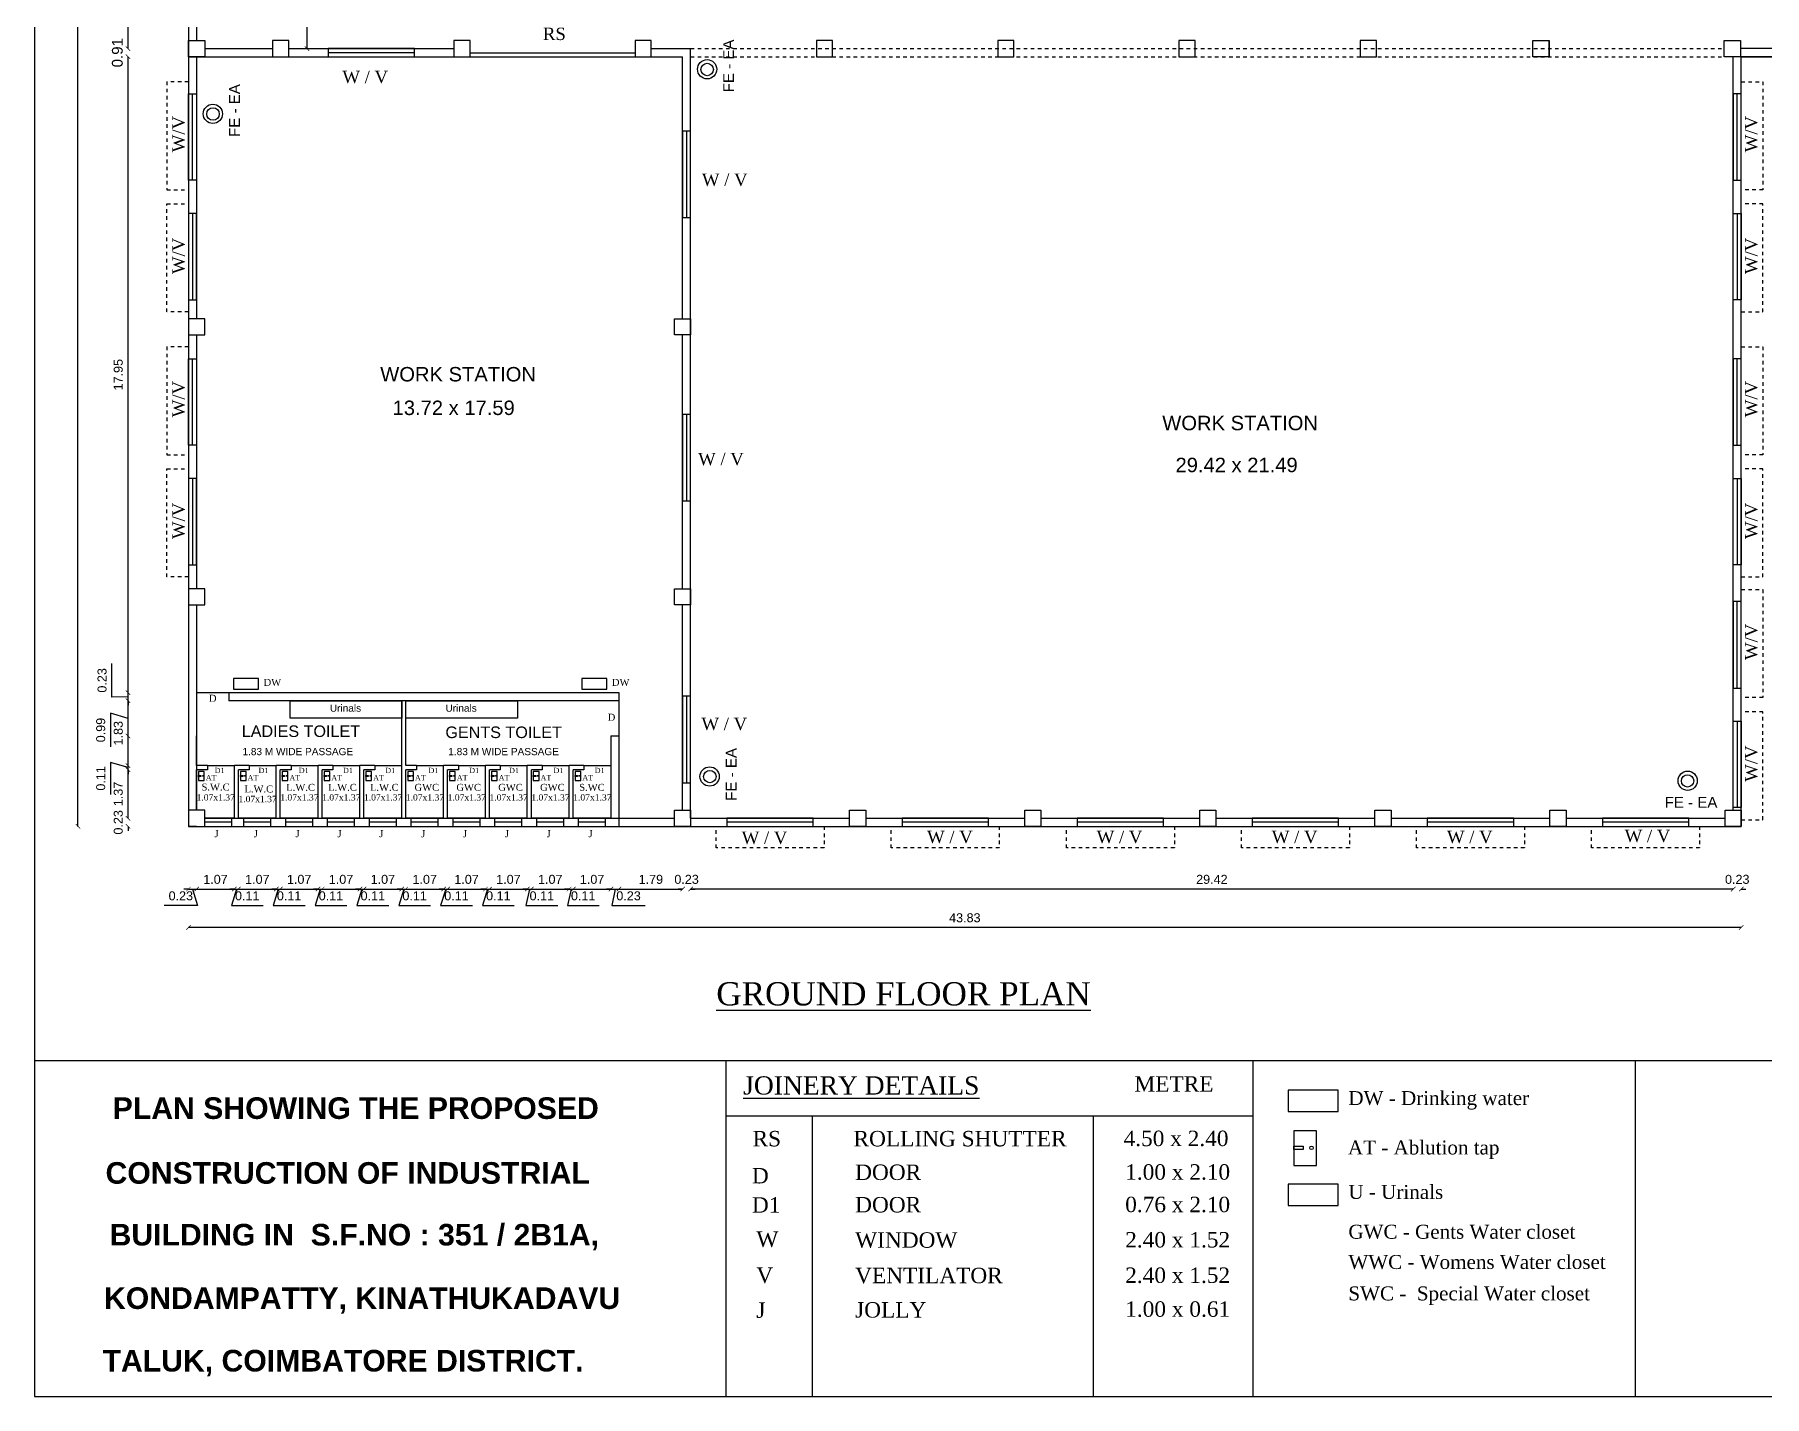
# Model space of a CAD drawing. Header units: metres. Extents: x 2267204 to 2267561, y 3771 to 3959.
# Drawn here: x 2267398.1 to 2267446.93, y 3876.13 to 3914.56 of the extents above; entities that cross this region are included whole.
import ezdxf
from ezdxf.enums import TextEntityAlignment as Align

# ---------------------------------------------------------------- set-up
doc = ezdxf.new("R2010")
doc.units = ezdxf.units.M
doc.header["$LTSCALE"] = 3.5
doc.header["$MEASUREMENT"] = 0
doc.linetypes.add('HIDDEN', pattern=[0.375, 0.25, -0.125])
doc.layers.get('0').update_dxf_attribs({"linetype": 'CONTINUOUS'})
doc.styles.add('bold', font='arial.ttf')
doc.styles.add('cent', font='arial.ttf', dxfattribs={"height": 9})
doc.styles.add('S', font='times.ttf')
doc.styles.get("Standard").update_dxf_attribs({"font": 'times.ttf'})
doc.styles.add('style1', font='arialbd.ttf')
doc.styles.add('style3', font='arial.ttf')
doc.styles.add('text', font='arial.ttf')
doc.linetypes.add('ZIGZAG', pattern='A,0.0001,-0.2,[131,ltypeshp.shx,S=0.2,R=0,X=-0.2,Y=0],-0.4,[131,ltypeshp.shx,S=0.2,R=180,X=0.2,Y=0],-0.2', length=0.8001)

# ---------------------------------------------------------------- blocks, each defined once
blk = doc.blocks.new('_ArchTick')
at = {"color": 0, "linetype": 'ByBlock', "const_width": 0.15}
blk.add_lwpolyline([(-0.5, -0.5), (0.5, 0.5)], dxfattribs=at)
blk = doc.blocks.new('A$C267C1C9C')
for p, q in [((0, 2883.4), (0, 5)), ((48.2, 638.3), (48.2, 2711.3)), ((171, 2711.3), (171, 1493.3)), ((171, 2711.3), (171, 1493.3)), ((171, 2711.3), (171, 1493.3)), ((171, 2711.3), (171, 1493.3)), ((103.8, 1502.3), (103.8, 2702.3)), ((180, 1700.8), (180, 1511.3)), ((302.8, 1502.3), (302.8, 1577.3)), ((171, 1493.3), (171, 1511.3)), ((171, 1511.3), (189, 1511.3)), ((171, 1493.3), (171, 1502.3)), ((189, 1511.3), (189, 1493.3)), ((189, 1502.3), (264.5, 1502.3)), ((282.5, 1511.3), (264.5, 1511.3)), ((264.5, 1511.3), (264.5, 1493.3)), ((282.5, 1511.3), (264.5, 1511.3)), ((264.5, 1511.3), (264.5, 1493.3)), ((282.5, 1493.3), (282.5, 1511.3)), ((282.5, 1493.3), (282.5, 1511.3)), ((282.5, 1502.3), (465.9, 1502.3)), ((422.2, 1502.3), (326.2, 1502.3)), ((326.2, 1502.3), (326.2, 1493.3)), ((422.2, 1493.3), (422.2, 1502.3)), ((483.9, 1511.3), (465.9, 1511.3)), ((465.9, 1511.3), (465.9, 1493.3)), ((483.9, 1511.3), (465.9, 1511.3)), ((465.9, 1511.3), (465.9, 1493.3)), ((483.9, 1493.3), (483.9, 1511.3)), ((483.9, 1493.3), (483.9, 1511.3)), ((685.3, 1511.3), (667.3, 1511.3)), ((667.3, 1511.3), (667.3, 1493.3)), ((685.3, 1511.3), (667.3, 1511.3)), ((667.3, 1511.3), (667.3, 1493.3)), ((685.3, 1493.3), (685.3, 1511.3)), ((685.3, 1493.3), (685.3, 1511.3)), ((685.3, 1502.3), (729, 1502.3)), ((729, 647.3), (729, 1502.3)), ((886.7, 1511.3), (868.7, 1511.3)), ((868.7, 1511.3), (868.7, 1493.3)), ((886.7, 1511.3), (868.7, 1511.3)), ((868.7, 1511.3), (868.7, 1493.3)), ((886.7, 1493.3), (886.7, 1511.3)), ((886.7, 1493.3), (886.7, 1511.3)), ((1088.2, 1511.3), (1070.2, 1511.3)), ((1070.2, 1511.3), (1070.2, 1493.3)), ((1088.2, 1511.3), (1070.2, 1511.3)), ((1070.2, 1511.3), (1070.2, 1493.3)), ((1088.2, 1493.3), (1088.2, 1511.3)), ((1088.2, 1493.3), (1088.2, 1511.3)), ((1289.6, 1511.3), (1271.6, 1511.3)), ((1271.6, 1511.3), (1271.6, 1493.3)), ((1289.6, 1511.3), (1271.6, 1511.3)), ((1271.6, 1511.3), (1271.6, 1493.3)), ((1289.6, 1493.3), (1289.6, 1511.3)), ((1289.6, 1493.3), (1289.6, 1511.3)), ((1491, 1511.3), (1473, 1511.3)), ((1473, 1511.3), (1473, 1493.3)), ((1491, 1511.3), (1473, 1511.3)), ((1473, 1511.3), (1473, 1493.3)), ((1491, 1493.3), (1491, 1511.3)), ((1491, 1493.3), (1491, 1511.3)), ((1665, 1493.3), (1665, 1511.3)), ((1665, 1511.3), (1683, 1511.3)), ((1665, 1493.3), (1665, 1511.3)), ((1665, 1511.3), (1683, 1511.3)), ((1683, 1493.3), (1683, 1511.3)), ((1683, 1511.3), (1683, 1493.3)), ((1683, 1511.3), (1683, 1493.3)), ((1877.6, 1493.3), (1877.6, 1511.3)), ((1877.6, 1511.3), (1895.6, 1511.3)), ((1877.6, 1493.3), (1877.6, 1511.3)), ((1877.6, 1511.3), (1895.6, 1511.3)), ((1895.6, 1511.3), (1895.6, 1493.3)), ((1895.6, 1511.3), (1895.6, 1493.3)), ((2072.2, 1502.3), (1895.6, 1502.3)), ((103.8, 786.8), (103.8, 1493.3)), ((171, 1493.3), (720, 1493.3)), ((171, 1493.3), (171, 638.3)), ((171, 1493.3), (171, 1493.3)), ((171, 1493.3), (171, 638.3)), ((171, 1493.3), (171, 1493.3)), ((171, 1493.3), (171, 638.3)), ((171, 1493.3), (171, 1493.3)), ((171, 1493.3), (171, 638.3)), ((189, 1493.3), (171, 1493.3)), ((180, 1493.3), (180, 1202.3)), ((264.5, 1493.3), (282.5, 1493.3)), ((264.5, 1493.3), (282.5, 1493.3)), ((422.2, 1497.8), (326.2, 1497.8)), ((326.2, 1493.3), (422.2, 1493.3)), ((465.9, 1493.3), (483.9, 1493.3)), ((465.9, 1493.3), (483.9, 1493.3)), ((667.3, 1493.3), (685.3, 1493.3)), ((667.3, 1493.3), (685.3, 1493.3)), ((720, 1202.3), (720, 1493.3)), ((868.7, 1493.3), (886.7, 1493.3)), ((868.7, 1493.3), (886.7, 1493.3)), ((1070.2, 1493.3), (1088.2, 1493.3)), ((1070.2, 1493.3), (1088.2, 1493.3)), ((1271.6, 1493.3), (1289.6, 1493.3)), ((1271.6, 1493.3), (1289.6, 1493.3)), ((1473, 1493.3), (1491, 1493.3)), ((1473, 1493.3), (1491, 1493.3)), ((1683, 1493.3), (1665, 1493.3)), ((1683, 1493.3), (1665, 1493.3)), ((3681, 1493.3), (1877.6, 1493.3)), ((1895.6, 1493.3), (1877.6, 1493.3)), ((1895.6, 1493.3), (1877.6, 1493.3)), ((1887.5, 656.3), (1887.5, 1493.3)), ((1896.5, 638.3), (1896.5, 1493.3)), ((1896.5, 638.3), (1896.5, 1493.3)), ((1896.5, 1493.3), (3681, 1493.3)), ((1896.5, 638.3), (1896.5, 1493.3)), ((1896.5, 1493.3), (3681, 1493.3)), ((1896.5, 638.3), (1896.5, 1493.3)), ((1896.5, 1493.3), (3681, 1493.3)), ((171, 1356.1), (171, 1452.1)), ((171, 1452.1), (180, 1452.1)), ((175.5, 1356.1), (175.5, 1452.1)), ((180, 1452.1), (180, 1356.1)), ((1887.5, 1452.1), (1887.5, 1356.1)), ((1896.5, 1452.1), (1887.5, 1452.1)), ((1892, 1356.1), (1892, 1452.1)), ((1896.5, 1356.1), (1896.5, 1452.1)), ((729, 1410.7), (720, 1410.7)), ((720, 1410.7), (720, 1314.7)), ((724.5, 1410.7), (724.5, 1314.7)), ((729, 1314.7), (729, 1410.7)), ((180, 1356.1), (171, 1356.1)), ((1887.5, 1356.1), (1896.5, 1356.1)), ((180, 1319.3), (171, 1319.3)), ((171, 1319.3), (171, 1223.3)), ((175.5, 1319.3), (175.5, 1223.3)), ((180, 1223.3), (180, 1319.3)), ((720, 1314.7), (729, 1314.7)), ((1887.5, 1223.3), (1887.5, 1319.3)), ((1887.5, 1319.3), (1896.5, 1319.3)), ((1892, 1319.3), (1892, 1223.3)), ((1896.5, 1319.3), (1896.5, 1223.3)), ((171, 1223.3), (180, 1223.3)), ((1896.5, 1223.3), (1887.5, 1223.3)), ((189, 1202.3), (171, 1202.3)), ((171, 1202.3), (171, 1184.3)), ((189, 1202.3), (171, 1202.3)), ((171, 1202.3), (171, 1184.3)), ((189, 1184.3), (189, 1202.3)), ((189, 1184.3), (189, 1202.3)), ((711, 1184.3), (711, 1202.3)), ((711, 1202.3), (729, 1202.3)), ((711, 1184.3), (711, 1202.3)), ((711, 1202.3), (729, 1202.3)), ((729, 1202.3), (729, 1184.3)), ((729, 1202.3), (729, 1184.3)), ((171, 1184.3), (189, 1184.3)), ((171, 1184.3), (189, 1184.3)), ((180, 1184.3), (180, 902.3)), ((729, 1184.3), (711, 1184.3)), ((729, 1184.3), (711, 1184.3)), ((720, 902.3), (720, 1184.3)), ((171, 1061.7), (171, 1157.7)), ((171, 1157.7), (180, 1157.7)), ((175.5, 1061.7), (175.5, 1157.7)), ((180, 1157.7), (180, 1061.7)), ((1887.5, 1157.7), (1887.5, 1061.7)), ((1896.5, 1157.7), (1887.5, 1157.7)), ((1892, 1061.7), (1892, 1157.7)), ((1896.5, 1061.7), (1896.5, 1157.7)), ((729, 1096), (720, 1096)), ((720, 1096), (720, 1000)), ((724.5, 1096), (724.5, 1000)), ((729, 1000), (729, 1096)), ((180, 1061.7), (171, 1061.7)), ((1887.5, 1061.7), (1896.5, 1061.7)), ((180, 1024.9), (171, 1024.9)), ((171, 1024.9), (171, 928.9)), ((175.5, 1024.9), (175.5, 928.9)), ((180, 928.9), (180, 1024.9)), ((1887.5, 928.9), (1887.5, 1024.9)), ((1887.5, 1024.9), (1896.5, 1024.9)), ((1892, 1024.9), (1892, 928.9)), ((1896.5, 1024.9), (1896.5, 928.9)), ((720, 1000), (729, 1000)), ((171, 928.9), (180, 928.9)), ((1896.5, 928.9), (1887.5, 928.9)), ((189, 902.3), (171, 902.3)), ((171, 902.3), (171, 884.3)), ((189, 902.3), (171, 902.3)), ((171, 902.3), (171, 884.3)), ((171, 884.3), (189, 884.3)), ((171, 884.3), (189, 884.3)), ((180, 884.3), (180, 656.3)), ((189, 884.3), (189, 902.3)), ((189, 884.3), (189, 902.3)), ((711, 884.3), (711, 902.3)), ((711, 902.3), (729, 902.3)), ((711, 884.3), (711, 902.3)), ((711, 902.3), (729, 902.3)), ((729, 884.3), (711, 884.3)), ((729, 884.3), (711, 884.3)), ((720, 656.3), (720, 884.3)), ((729, 902.3), (729, 884.3)), ((729, 902.3), (729, 884.3)), ((1887.5, 888), (1887.5, 792)), ((1896.5, 888), (1887.5, 888)), ((1892, 792), (1892, 888)), ((1896.5, 792), (1896.5, 888)), ((85.7, 781.9), (85.7, 819.1)), ((103.8, 786.8), (103.8, 791.8)), ((248.8, 802.6), (221.1, 802.6)), ((221.1, 802.6), (221.1, 790.8)), ((221.1, 790.8), (248.8, 790.8)), ((248.8, 790.8), (248.8, 802.6)), ((635.8, 802.6), (608, 802.6)), ((608, 802.6), (608, 790.8)), ((608, 790.8), (635.8, 790.8)), ((635.8, 790.8), (635.8, 802.6)), ((1887.5, 792), (1896.5, 792)), ((103.8, 782.3), (85.7, 781.9)), ((103.8, 777.8), (103.8, 786.8)), ((103.8, 777.8), (103.8, 772.8)), ((103.8, 738.8), (103.8, 777.8)), ((103.8, 705.8), (103.8, 777.8)), ((171, 777.8), (171, 638.3)), ((649.5, 786.8), (180, 786.8)), ((216, 786.8), (216, 777.8)), ((649.5, 777.8), (216, 777.8)), ((284, 777.8), (408, 777.8)), ((284, 758.6), (284, 777.8)), ((408, 647.3), (408, 777.8)), ((408, 777.8), (408, 758.6)), ((412.5, 705.8), (412.5, 777.8)), ((412.5, 777.8), (536.6, 777.8)), ((412.5, 758.6), (412.5, 777.8)), ((536.6, 777.8), (536.6, 758.6)), ((649.5, 777.8), (649.5, 786.8)), ((649.5, 738.8), (649.5, 777.8)), ((649.5, 638.3), (649.5, 777.8)), ((729, 782.8), (720, 782.8)), ((720, 782.8), (720, 686.8)), ((724.5, 782.8), (724.5, 686.8)), ((729, 686.8), (729, 782.8)), ((103.8, 758.3), (84.2, 764)), ((84.2, 764), (84.2, 726.7)), ((408, 758.6), (284, 758.6)), ((536.6, 758.6), (412.5, 758.6)), ((1887.5, 659.2), (1887.5, 755.2)), ((1887.5, 755.2), (1896.5, 755.2)), ((1892, 755.2), (1892, 659.2)), ((1896.5, 755.2), (1896.5, 659.2)), ((180, 705.8), (180, 738.8)), ((640.5, 738.8), (649.5, 738.8)), ((640.5, 738.8), (640.5, 647.3)), ((103.8, 703.6), (84.2, 709.2)), ((84.2, 709.2), (84.2, 673.9)), ((103.8, 705.8), (103.8, 710.8)), ((103.8, 701.3), (103.8, 705.8)), ((103.8, 701.3), (103.8, 696.3)), ((103.8, 647.3), (103.8, 701.3)), ((192, 705.8), (180, 705.8)), ((192, 701.3), (180, 701.3)), ((180, 656.3), (180, 701.3)), ((188.5, 699.1), (182.2, 699.1)), ((182.2, 699.1), (182.2, 689.4)), ((182.2, 694.8), (184.8, 694.8)), ((182.2, 693.9), (182.2, 694.8)), ((184.8, 693.9), (182.2, 693.9)), ((184.8, 694.8), (184.8, 693.9)), ((188.5, 689.4), (188.5, 699.1)), ((192, 705.8), (192, 701.3)), ((192, 705.8), (222, 705.8)), ((222, 647.3), (222, 705.8)), ((238.5, 705.8), (222, 705.8)), ((226.5, 647.3), (226.5, 701.3)), ((238.5, 701.3), (226.5, 701.3)), ((235, 699.1), (228.7, 699.1)), ((228.7, 699.1), (228.7, 689.4)), ((228.7, 694.8), (231.3, 694.8)), ((228.7, 693.9), (228.7, 694.8)), ((231.3, 693.9), (228.7, 693.9)), ((231.3, 694.8), (231.3, 693.9)), ((235, 689.4), (235, 699.1)), ((238.5, 705.8), (238.5, 701.3)), ((238.5, 705.8), (268.5, 705.8)), ((268.5, 647.3), (268.5, 705.8)), ((285, 705.8), (268.5, 705.8)), ((273, 647.3), (273, 701.3)), ((285, 701.3), (273, 701.3)), ((281.5, 699.1), (275.2, 699.1)), ((275.2, 699.1), (275.2, 689.4)), ((275.2, 694.8), (277.8, 694.8)), ((275.2, 693.9), (275.2, 694.8)), ((277.8, 693.9), (275.2, 693.9)), ((277.8, 694.8), (277.8, 693.9)), ((281.5, 689.4), (281.5, 699.1)), ((285, 705.8), (285, 701.3)), ((285, 705.8), (315, 705.8)), ((315, 647.3), (315, 705.8)), ((331.5, 705.8), (315, 705.8)), ((319.5, 647.3), (319.5, 701.3)), ((331.5, 701.3), (319.5, 701.3)), ((328, 699.1), (321.7, 699.1)), ((321.7, 699.1), (321.7, 689.4)), ((321.7, 694.8), (324.3, 694.8)), ((321.7, 693.9), (321.7, 694.8)), ((324.3, 693.9), (321.7, 693.9)), ((324.3, 694.8), (324.3, 693.9)), ((328, 689.4), (328, 699.1)), ((331.5, 705.8), (331.5, 701.3)), ((331.5, 705.8), (361.5, 705.8)), ((361.5, 647.3), (361.5, 705.8)), ((378, 705.8), (361.5, 705.8)), ((366, 647.3), (366, 701.3)), ((378, 701.3), (366, 701.3)), ((374.5, 699.1), (368.2, 699.1)), ((368.2, 699.1), (368.2, 689.4)), ((368.2, 694.8), (370.8, 694.8)), ((368.2, 693.9), (368.2, 694.8)), ((370.8, 693.9), (368.2, 693.9)), ((370.8, 694.8), (370.8, 693.9)), ((374.5, 689.4), (374.5, 699.1)), ((378, 705.8), (378, 701.3)), ((378, 705.8), (408, 705.8)), ((424.5, 705.8), (412.5, 705.8)), ((412.5, 647.3), (412.5, 701.3)), ((424.5, 701.3), (412.5, 701.3)), ((421, 699.1), (414.7, 699.1)), ((414.7, 699.1), (414.7, 689.4)), ((414.7, 694.8), (417.3, 694.8)), ((414.7, 693.9), (414.7, 694.8)), ((417.3, 693.9), (414.7, 693.9)), ((417.3, 694.8), (417.3, 693.9)), ((421, 689.4), (421, 699.1)), ((424.5, 705.8), (424.5, 701.3)), ((424.5, 705.8), (454.5, 705.8)), ((454.5, 647.3), (454.5, 705.8)), ((471, 705.8), (454.5, 705.8)), ((459, 647.3), (459, 701.3)), ((471, 701.3), (459, 701.3)), ((467.5, 699.1), (461.2, 699.1)), ((461.2, 699.1), (461.2, 689.4)), ((461.2, 694.8), (463.8, 694.8)), ((461.2, 693.9), (461.2, 694.8)), ((463.8, 693.9), (461.2, 693.9)), ((463.8, 694.8), (463.8, 693.9)), ((467.5, 689.4), (467.5, 699.1)), ((471, 705.8), (471, 701.3)), ((471, 705.8), (501, 705.8)), ((501, 647.3), (501, 705.8)), ((517.5, 705.8), (501, 705.8)), ((505.5, 647.3), (505.5, 701.3)), ((517.5, 701.3), (505.5, 701.3)), ((514, 699.1), (507.7, 699.1)), ((507.7, 699.1), (507.7, 689.4)), ((507.7, 694.8), (510.3, 694.8)), ((507.7, 693.9), (507.7, 694.8)), ((510.3, 693.9), (507.7, 693.9)), ((510.3, 694.8), (510.3, 693.9)), ((514, 689.4), (514, 699.1)), ((517.5, 705.8), (517.5, 701.3)), ((517.5, 705.8), (547.5, 705.8)), ((547.5, 647.3), (547.5, 705.8)), ((564, 705.8), (547.5, 705.8)), ((552, 647.3), (552, 701.3)), ((564, 701.3), (552, 701.3)), ((560.5, 699.1), (554.2, 699.1)), ((554.2, 699.1), (554.2, 689.4)), ((554.2, 694.8), (556.8, 694.8)), ((554.2, 693.9), (554.2, 694.8)), ((556.8, 693.9), (554.2, 693.9)), ((556.8, 694.8), (556.8, 693.9)), ((560.5, 689.4), (560.5, 699.1)), ((564, 705.8), (564, 701.3)), ((564, 705.8), (594, 705.8)), ((594, 647.3), (594, 705.8)), ((610.5, 705.8), (594, 705.8)), ((598.5, 647.3), (598.5, 701.3)), ((610.5, 701.3), (598.5, 701.3)), ((607, 699.1), (600.7, 699.1)), ((600.7, 699.1), (600.7, 689.4)), ((600.7, 694.8), (603.3, 694.8)), ((600.7, 693.9), (600.7, 694.8)), ((603.3, 693.9), (600.7, 693.9)), ((603.3, 694.8), (603.3, 693.9)), ((607, 689.4), (607, 699.1)), ((610.5, 705.8), (610.5, 701.3)), ((610.5, 705.8), (640.5, 705.8)), ((182.2, 689.4), (188.5, 689.4)), ((228.7, 689.4), (235, 689.4)), ((275.2, 689.4), (281.5, 689.4)), ((321.7, 689.4), (328, 689.4)), ((368.2, 689.4), (374.5, 689.4)), ((414.7, 689.4), (421, 689.4)), ((461.2, 689.4), (467.5, 689.4)), ((507.7, 689.4), (514, 689.4)), ((554.2, 689.4), (560.5, 689.4)), ((600.7, 689.4), (607, 689.4)), ((720, 686.8), (729, 686.8)), ((189, 656.3), (171, 656.3)), ((171, 656.3), (171, 638.3)), ((189, 656.3), (171, 656.3)), ((171, 656.3), (171, 638.3)), ((189, 638.3), (189, 656.3)), ((189, 638.3), (189, 656.3)), ((711, 638.3), (711, 656.3)), ((711, 656.3), (729, 656.3)), ((711, 638.3), (711, 656.3)), ((711, 656.3), (729, 656.3)), ((711, 638.3), (711, 656.3)), ((711, 656.3), (729, 656.3)), ((711, 638.3), (711, 656.3)), ((711, 656.3), (729, 656.3)), ((729, 656.3), (729, 638.3)), ((729, 656.3), (729, 638.3)), ((729, 656.3), (729, 638.3)), ((729, 656.3), (729, 638.3)), ((905.6, 638.3), (905.6, 656.3)), ((905.6, 656.3), (923.6, 656.3)), ((905.6, 638.3), (905.6, 656.3)), ((905.6, 656.3), (923.6, 656.3)), ((923.6, 656.3), (923.6, 638.3)), ((923.6, 656.3), (923.6, 638.3)), ((1100.2, 638.3), (1100.2, 656.3)), ((1100.2, 656.3), (1118.2, 656.3)), ((1100.2, 638.3), (1100.2, 656.3)), ((1100.2, 656.3), (1118.2, 656.3)), ((1118.2, 656.3), (1118.2, 638.3)), ((1118.2, 656.3), (1118.2, 638.3)), ((1294.7, 638.3), (1294.7, 656.3)), ((1294.7, 656.3), (1312.7, 656.3)), ((1294.7, 638.3), (1294.7, 656.3)), ((1294.7, 656.3), (1312.7, 656.3)), ((1312.7, 656.3), (1312.7, 638.3)), ((1312.7, 656.3), (1312.7, 638.3)), ((1489.3, 638.3), (1489.3, 656.3)), ((1489.3, 656.3), (1507.3, 656.3)), ((1489.3, 638.3), (1489.3, 656.3)), ((1489.3, 656.3), (1507.3, 656.3)), ((1507.3, 656.3), (1507.3, 638.3)), ((1507.3, 656.3), (1507.3, 638.3)), ((1683.9, 638.3), (1683.9, 656.3)), ((1683.9, 656.3), (1701.9, 656.3)), ((1683.9, 638.3), (1683.9, 656.3)), ((1683.9, 656.3), (1701.9, 656.3)), ((1701.9, 656.3), (1701.9, 638.3)), ((1701.9, 656.3), (1701.9, 638.3)), ((1878.5, 638.3), (1878.5, 656.3)), ((1878.5, 656.3), (1896.5, 656.3)), ((1878.5, 638.3), (1878.5, 656.3)), ((1878.5, 656.3), (1896.5, 656.3)), ((1896.5, 659.2), (1887.5, 659.2)), ((1896.5, 656.3), (1896.5, 638.3)), ((1896.5, 656.3), (1896.5, 638.3)), ((103.8, 647.3), (103.8, 652.3)), ((103.8, 638.3), (103.8, 633.3)), ((171, 638.3), (729, 638.3)), ((171, 638.3), (649.5, 638.3)), ((180, 638.3), (171, 638.3)), ((171, 638.3), (1896.5, 638.3)), ((171, 638.3), (649.5, 638.3)), ((171, 638.3), (649.5, 638.3)), ((171, 638.3), (729, 638.3)), ((171, 638.3), (189, 638.3)), ((171, 638.3), (189, 638.3)), ((189, 647.3), (711, 647.3)), ((189, 638.3), (189, 647.3)), ((222, 647.3), (189, 647.3)), ((219, 642.8), (189, 642.8)), ((219, 638.3), (219, 647.3)), ((268.5, 647.3), (226.5, 647.3)), ((232.5, 638.3), (232.5, 647.3)), ((262.5, 642.8), (232.5, 642.8)), ((262.5, 638.3), (262.5, 647.3)), ((315, 647.3), (273, 647.3)), ((279, 638.3), (279, 647.3)), ((309, 642.8), (279, 642.8)), ((309, 638.3), (309, 647.3)), ((361.5, 647.3), (319.5, 647.3)), ((325.5, 638.3), (325.5, 647.3)), ((355.5, 642.8), (325.5, 642.8)), ((355.5, 638.3), (355.5, 647.3)), ((408, 647.3), (366, 647.3)), ((372, 638.3), (372, 647.3)), ((402, 642.8), (372, 642.8)), ((402, 638.3), (402, 647.3)), ((454.5, 647.3), (412.5, 647.3)), ((418.5, 638.3), (418.5, 647.3)), ((448.5, 642.8), (418.5, 642.8)), ((448.5, 638.3), (448.5, 647.3)), ((501, 647.3), (459, 647.3)), ((465, 638.3), (465, 647.3)), ((495, 642.8), (465, 642.8)), ((495, 638.3), (495, 647.3)), ((547.5, 647.3), (505.5, 647.3)), ((511.5, 638.3), (511.5, 647.3)), ((541.5, 642.8), (511.5, 642.8)), ((541.5, 638.3), (541.5, 647.3)), ((594, 647.3), (552, 647.3)), ((558, 638.3), (558, 647.3)), ((588, 642.8), (558, 642.8)), ((588, 638.3), (588, 647.3)), ((640.5, 647.3), (598.5, 647.3)), ((604.5, 638.3), (604.5, 647.3)), ((634.5, 642.8), (604.5, 642.8)), ((634.5, 638.3), (634.5, 647.3)), ((649.5, 638.3), (649.5, 638.3)), ((649.5, 638.3), (729, 638.3)), ((729, 638.3), (711, 638.3)), ((729, 638.3), (711, 638.3)), ((729, 638.3), (711, 638.3)), ((729, 638.3), (711, 638.3)), ((729, 647.3), (905.6, 647.3)), ((729, 638.3), (1878.5, 638.3)), ((729, 638.3), (799.5, 638.3)), ((729, 638.3), (729, 638.3)), ((729, 638.3), (1896.5, 638.3)), ((729, 638.3), (729, 638.3)), ((729, 638.3), (1896.5, 638.3)), ((865.3, 647.3), (769.3, 647.3)), ((769.3, 647.3), (769.3, 638.3)), ((865.3, 642.8), (769.3, 642.8)), ((769.3, 638.3), (865.3, 638.3)), ((865.3, 638.3), (865.3, 647.3)), ((923.6, 638.3), (905.6, 638.3)), ((923.6, 638.3), (905.6, 638.3)), ((923.6, 647.3), (1100.2, 647.3)), ((1059.9, 647.3), (963.9, 647.3)), ((963.9, 647.3), (963.9, 638.3)), ((1059.9, 642.8), (963.9, 642.8)), ((963.9, 638.3), (1059.9, 638.3)), ((1059.9, 638.3), (1059.9, 647.3)), ((1118.2, 638.3), (1100.2, 638.3)), ((1118.2, 638.3), (1100.2, 638.3)), ((1118.2, 647.3), (1294.7, 647.3)), ((1254.5, 647.3), (1158.5, 647.3)), ((1158.5, 647.3), (1158.5, 638.3)), ((1254.5, 642.8), (1158.5, 642.8)), ((1158.5, 638.3), (1254.5, 638.3)), ((1254.5, 638.3), (1254.5, 647.3)), ((1312.7, 638.3), (1294.7, 638.3)), ((1312.7, 638.3), (1294.7, 638.3)), ((1312.7, 647.3), (1489.3, 647.3)), ((1449, 647.3), (1353, 647.3)), ((1353, 647.3), (1353, 638.3)), ((1449, 642.8), (1353, 642.8)), ((1353, 638.3), (1449, 638.3)), ((1449, 638.3), (1449, 647.3)), ((1507.3, 638.3), (1489.3, 638.3)), ((1507.3, 638.3), (1489.3, 638.3)), ((1507.3, 647.3), (1683.9, 647.3)), ((1643.6, 647.3), (1547.6, 647.3)), ((1547.6, 647.3), (1547.6, 638.3)), ((1643.6, 642.8), (1547.6, 642.8)), ((1547.6, 638.3), (1643.6, 638.3)), ((1643.6, 638.3), (1643.6, 647.3)), ((1701.9, 638.3), (1683.9, 638.3)), ((1701.9, 638.3), (1683.9, 638.3)), ((1701.9, 647.3), (1878.5, 647.3)), ((1838.2, 647.3), (1742.2, 647.3)), ((1742.2, 647.3), (1742.2, 638.3)), ((1838.2, 642.8), (1742.2, 642.8)), ((1742.2, 638.3), (1838.2, 638.3)), ((1838.2, 638.3), (1838.2, 647.3)), ((1896.5, 638.3), (1878.5, 638.3)), ((1896.5, 638.3), (1878.5, 638.3)), ((1896.5, 638.3), (1896.5, 638.3)), ((1896.5, 638.3), (1896.5, 638.3)), ((1896.5, 638.3), (1896.5, 638.3)), ((1896.5, 638.3), (1896.5, 638.3)), ((171, 568.7), (166, 568.7)), ((171, 568.7), (180, 568.7)), ((175.5, 568.7), (181.1, 550.4)), ((180, 568.7), (222, 568.7)), ((180, 568.7), (185, 568.7)), ((222, 568.7), (217, 568.7)), ((224.3, 568.7), (218.7, 550.4)), ((222, 568.7), (226.5, 568.7)), ((226.5, 568.7), (231.5, 568.7)), ((226.5, 568.7), (268.5, 568.7)), ((268.5, 568.7), (263.5, 568.7)), ((270.8, 568.7), (265.2, 550.4)), ((268.5, 568.7), (273, 568.7)), ((273, 568.7), (315, 568.7)), ((273, 568.7), (278, 568.7)), ((315, 568.7), (310, 568.7)), ((317.3, 568.7), (311.7, 550.4)), ((315, 568.7), (319.5, 568.7)), ((319.5, 568.7), (361.5, 568.7)), ((319.5, 568.7), (324.5, 568.7)), ((361.5, 568.7), (356.5, 568.7)), ((363.8, 568.7), (358.2, 550.4)), ((361.5, 568.7), (366, 568.7)), ((366, 568.7), (408, 568.7)), ((366, 568.7), (371, 568.7)), ((408, 568.7), (403, 568.7)), ((410.3, 568.7), (404.7, 550.4)), ((408, 568.7), (412.5, 568.7)), ((412.5, 568.7), (454.5, 568.7)), ((412.5, 568.7), (417.5, 568.7)), ((454.5, 568.7), (449.5, 568.7)), ((456.8, 568.7), (451.2, 550.4)), ((454.5, 568.7), (459, 568.7)), ((459, 568.7), (501, 568.7)), ((459, 568.7), (464, 568.7)), ((501, 568.7), (496, 568.7)), ((503.3, 568.7), (497.7, 550.4)), ((501, 568.7), (505.5, 568.7)), ((505.5, 568.7), (547.5, 568.7)), ((505.5, 568.7), (510.5, 568.7)), ((547.5, 568.7), (542.5, 568.7)), ((549.8, 568.7), (546, 550.4)), ((547.5, 568.7), (552, 568.7)), ((552, 568.7), (594, 568.7)), ((552, 568.7), (557, 568.7)), ((594, 568.7), (589, 568.7)), ((596.3, 568.7), (592, 550.4)), ((594, 568.7), (598.5, 568.7)), ((598.5, 568.7), (640.5, 568.7)), ((598.5, 568.7), (603.5, 568.7)), ((640.5, 568.7), (635.5, 568.7)), ((640.5, 568.7), (649.5, 568.7)), ((645, 568.7), (641.4, 550.4)), ((649.5, 568.7), (720, 568.7)), ((649.5, 568.7), (654.5, 568.7)), ((720, 568.7), (715, 568.7)), ((729, 568.7), (734, 568.7)), ((1887.5, 568.7), (729, 568.7)), ((1887.5, 568.7), (1882.5, 568.7)), ((1896.5, 568.7), (1901.5, 568.7)), ((181.1, 550.4), (143.8, 550.4)), ((218.7, 550.4), (254, 550.4)), ((265.2, 550.4), (300.5, 550.4)), ((311.7, 550.4), (347, 550.4)), ((358.2, 550.4), (393.5, 550.4)), ((404.7, 550.4), (440, 550.4)), ((451.2, 550.4), (486.5, 550.4)), ((497.7, 550.4), (533, 550.4)), ((546, 550.4), (581.3, 550.4)), ((592, 550.4), (627.3, 550.4)), ((641.4, 550.4), (678.6, 550.4)), ((1896.5, 526), (171, 526)), ((0, 378.3), (4115.7, 378.3)), ((768.1, 378.3), (768.1, 5)), ((1353.6, 378.3), (1353.6, 5)), ((1515.4, 378.3), (2387.4, 378.3)), ((1515.4, 378.3), (2387.4, 378.3)), ((1778.4, 378.3), (1778.4, 5)), ((1448.5, 345.2), (1393, 345.2)), ((1393, 345.2), (1393, 321.5)), ((1448.5, 321.5), (1448.5, 345.2)), ((1353.6, 316.4), (768.1, 316.4)), ((864.2, 316.4), (864.2, 5)), ((1176.3, 316.4), (1176.3, 5)), ((1393, 321.5), (1448.5, 321.5)), ((1424.5, 300.2), (1399.3, 300.2)), ((1399.3, 300.2), (1399.3, 261.5)), ((1424.5, 261.5), (1424.5, 300.2)), ((1399.3, 283.1), (1409.7, 283.1)), ((1399.3, 279.3), (1399.3, 283.1)), ((1409.7, 279.3), (1399.3, 279.3)), ((1409.7, 283.1), (1409.7, 279.3)), ((1399.3, 261.5), (1424.5, 261.5)), ((1448.5, 240.9), (1393, 240.9)), ((1393, 240.9), (1393, 217.2)), ((1448.5, 217.2), (1448.5, 240.9)), ((1393, 217.2), (1448.5, 217.2)), ((0, 5), (4115.7, 5))]:
    blk.add_line(p, q)
at = {"linetype": 'HIDDEN'}
for p, q in [((729, 1502.3), (1877.6, 1502.3)), ((729, 1493.3), (1877.6, 1493.3)), ((171, 1465.6), (147, 1465.6)), ((147, 1465.6), (147, 1345.6)), ((1896.5, 1465.6), (1920.5, 1465.6)), ((1920.5, 1465.6), (1920.5, 1345.6)), ((147, 1345.6), (171, 1345.6)), ((1920.5, 1345.6), (1896.5, 1345.6)), ((147, 1209.8), (147, 1329.8)), ((147, 1329.8), (171, 1329.8)), ((1920.5, 1329.8), (1896.5, 1329.8)), ((1920.5, 1209.8), (1920.5, 1329.8)), ((171, 1209.8), (147, 1209.8)), ((1896.5, 1209.8), (1920.5, 1209.8)), ((171, 1171.2), (147, 1171.2)), ((147, 1171.2), (147, 1051.2)), ((1896.5, 1171.2), (1920.5, 1171.2)), ((1920.5, 1171.2), (1920.5, 1051.2)), ((147, 1051.2), (171, 1051.2)), ((1920.5, 1051.2), (1896.5, 1051.2)), ((147, 915.4), (147, 1035.4)), ((147, 1035.4), (171, 1035.4)), ((1920.5, 1035.4), (1896.5, 1035.4)), ((1920.5, 915.4), (1920.5, 1035.4)), ((171, 915.4), (147, 915.4)), ((1896.5, 915.4), (1920.5, 915.4)), ((1896.5, 901.5), (1920.5, 901.5)), ((1920.5, 901.5), (1920.5, 781.5)), ((1920.5, 781.5), (1896.5, 781.5)), ((1920.5, 765.7), (1896.5, 765.7)), ((1920.5, 645.7), (1920.5, 765.7)), ((757.3, 614.3), (757.3, 638.3)), ((877.3, 638.3), (877.3, 614.3)), ((951.9, 614.3), (951.9, 638.3)), ((1071.9, 638.3), (1071.9, 614.3)), ((1146.5, 614.3), (1146.5, 638.3)), ((1266.5, 638.3), (1266.5, 614.3)), ((1341, 614.3), (1341, 638.3)), ((1461, 638.3), (1461, 614.3)), ((1535.6, 614.3), (1535.6, 638.3)), ((1655.6, 638.3), (1655.6, 614.3)), ((1730.2, 614.3), (1730.2, 638.3)), ((1850.2, 638.3), (1850.2, 614.3)), ((1896.5, 645.7), (1920.5, 645.7)), ((877.3, 614.3), (757.3, 614.3)), ((1071.9, 614.3), (951.9, 614.3)), ((1266.5, 614.3), (1146.5, 614.3)), ((1461, 614.3), (1341, 614.3)), ((1655.6, 614.3), (1535.6, 614.3)), ((1850.2, 614.3), (1730.2, 614.3))]:
    blk.add_line(p, q, dxfattribs=at)
at = {"linetype": 'ZIGZAG', "ltscale": 0.25}
blk.add_line((483.9, 1497.8), (667.3, 1497.8), dxfattribs=at)
for centre, radius in [((747.3, 1479.4), 10.7), ((747.4, 1479.2), 6.9), ((198.1, 1429.9), 10.7), ((198.3, 1429.7), 6.9), ((187.1, 694.4), 0.478), ((233.6, 694.4), 0.478), ((280.1, 694.4), 0.478), ((326.6, 694.4), 0.478), ((373.1, 694.4), 0.478), ((419.6, 694.4), 0.478), ((466.1, 694.4), 0.478), ((512.6, 694.4), 0.478), ((559.1, 694.4), 0.478), ((605.6, 694.4), 0.478), ((750.1, 693.7), 10.7), ((750.3, 693.6), 6.9), ((1836.9, 689), 10.7), ((1836.8, 688.8), 6.9), ((1418.9, 281.2), 1.91)]:
    blk.add_circle(centre, radius)
at = {"xscale": 5, "yscale": 5, "zscale": 5}
for p, rotation in [((103.8, 1502.3), 270), ((302.8, 1502.3), 270), ((103.8, 1493.3), 90), ((103.8, 786.8), 270), ((103.8, 786.8), 270), ((103.8, 777.8), 90), ((103.8, 777.8), 90), ((103.8, 777.8), 90), ((103.8, 738.8), 270), ((103.8, 705.8), 270), ((103.8, 705.8), 270), ((103.8, 701.3), 90), ((103.8, 701.3), 90), ((48.2, 638.3), 270), ((103.8, 647.3), 270), ((103.8, 647.3), 270), ((103.8, 638.3), 90), ((180, 568.7), 180), ((180, 568.7), 180), ((226.5, 568.7), 180), ((226.5, 568.7), 180), ((273, 568.7), 180), ((273, 568.7), 180), ((319.5, 568.7), 180), ((319.5, 568.7), 180), ((366, 568.7), 180), ((366, 568.7), 180), ((412.5, 568.7), 180), ((412.5, 568.7), 180), ((459, 568.7), 180), ((459, 568.7), 180), ((505.5, 568.7), 180), ((505.5, 568.7), 180), ((552, 568.7), 180), ((552, 568.7), 180), ((598.5, 568.7), 180), ((598.5, 568.7), 180), ((649.5, 568.7), 180), ((649.5, 568.7), 180), ((729, 568.7), 180), ((729, 568.7), 180), ((1896.5, 568.7), 180), ((171, 526), 180)]:
    blk.add_blockref('_ArchTick', p, dxfattribs=dict(at, rotation=rotation))
for p in [(171, 568.7), (222, 568.7), (222, 568.7), (268.5, 568.7), (268.5, 568.7), (315, 568.7), (315, 568.7), (361.5, 568.7), (361.5, 568.7), (408, 568.7), (408, 568.7), (454.5, 568.7), (454.5, 568.7), (501, 568.7), (501, 568.7), (547.5, 568.7), (547.5, 568.7), (594, 568.7), (594, 568.7), (640.5, 568.7), (640.5, 568.7), (720, 568.7), (720, 568.7), (1887.5, 568.7), (1887.5, 568.7), (1896.5, 526)]:
    blk.add_blockref('_ArchTick', p, dxfattribs=at)
for s, height, p in [('RS', 13.75, (564.9, 1511.9)), ('W / V', 13.75, (342, 1464)), ('W / V', 13.75, (741.5, 1349.8)), ('W / V', 13.75, (737.3, 1039.5)), ('DW', 7.75, (254.5, 794.4)), ('DW', 7.75, (641.5, 794.4)), ('D', 7.83, (193.7, 776.7)), ('D', 7.83, (636.8, 755.6)), ('W / V', 13.75, (741, 745.3)), ('1.07x1.37', 7.04, (180, 667)), ('S.W.C', 7.75, (185.5, 678.1)), ('L.W.C', 7.75, (233.2, 676)), ('1.07x1.37', 7.04, (273, 667)), ('L.W.C', 7.75, (279.7, 677.8)), ('1.07x1.37', 7.04, (319.5, 667)), ('L.W.C', 7.75, (326.2, 677.8)), ('1.07x1.37', 7.04, (366, 667)), ('L.W.C', 7.75, (372.7, 677.8)), ('1.07x1.37', 7.04, (412.5, 667)), ('GWC', 7.75, (422.2, 677.8)), ('1.07x1.37', 7.04, (459, 667)), ('GWC', 7.75, (468.7, 677.8)), ('1.07x1.37', 7.04, (505.5, 667)), ('GWC', 7.75, (515.2, 677.8)), ('1.07x1.37', 7.04, (552, 667)), ('GWC', 7.75, (561.7, 677.8)), ('1.07x1.37', 7.04, (598.5, 667)), ('S.WC', 7.75, (605.2, 677.8)), ('1.07x1.37', 7.04, (226.5, 665.2)), ('W / V', 13.75, (1766.9, 620.9)), ('J', 7.83, (200, 626.3)), ('J', 7.83, (243.5, 626.3)), ('J', 7.83, (290, 626.3)), ('J', 7.83, (336.5, 626.3)), ('J', 7.83, (383, 626.3)), ('J', 7.83, (429.5, 626.3)), ('J', 7.83, (476, 626.3)), ('J', 7.83, (522.5, 626.3)), ('J', 7.83, (569, 626.3)), ('J', 7.83, (615.5, 626.3)), ('W / V', 13.75, (785.7, 618.8)), ('W / V', 13.75, (991.7, 619.7)), ('W / V', 13.75, (1180.2, 619.7)), ('W / V', 13.75, (1374.8, 619.7)), ('W / V', 13.75, (1569.4, 619.7)), ('%%UGROUND FLOOR PLAN', 25.826, (757.5, 439.4)), ('%%uJOINERY DETAILS', 20.243, (787.4, 340.4)), ('METRE', 17.15, (1222.2, 343.6)), ('DW - Drinking water', 15.496, (1459.9, 328.7)), ('RS', 17.15, (797.8, 282.8)), ('ROLLING SHUTTER', 17.152, (910, 282.8)), ('4.50 x 2.40', 17.152, (1210.1, 283.1)), ('AT - Ablution tap', 15.496, (1459.4, 273.8)), ('D ', 17.15, (797.1, 241.6)), ('DOOR', 17.15, (911.8, 245.5)), ('1.00 x 2.10', 17.152, (1211.9, 245.8)), ('U - Urinals', 15.496, (1459.9, 224.4)), ('D1', 17.15, (797.1, 209.2)), ('DOOR', 17.15, (911.8, 209.4)), ('0.76 x 2.10', 17.152, (1211.9, 209.7)), ('GWC - Gents Water closet', 15.496, (1459.9, 180.2)), ('W', 17.2, (802, 171.1)), ('WINDOW', 17.15, (911.8, 170.2)), ('2.40 x 1.52', 17.152, (1211.9, 170.5)), ('WWC - Womens Water closet', 15.496, (1459.9, 146.6)), ('V', 17.2, (802, 131.1)), ('VENTILATOR', 17.15, (911.8, 130.8)), ('2.40 x 1.52', 17.152, (1211.9, 131.1)), ('SWC -  Special Water closet', 15.496, (1459.9, 111.7)), ('J', 17.2, (802, 92.3)), ('JOLLY', 17.15, (911.8, 92.6)), ('1.00 x 0.61', 17.152, (1211.9, 93.5))]:
    blk.add_text(s, height=height).set_placement(p)
at = {"lineweight": 9, "style": 'style3'}
for p in [(777.2, 1487.8), (228.1, 1438.2), (780.1, 700.7)]:
    blk.add_text('FE - EA  ', height=12, rotation=90, dxfattribs=at).set_placement(p, align=Align.CENTER)
for p in [(166.8, 1387.2), (1914.4, 1387.2), (166.8, 1251.9), (1914.4, 1251.9), (166.8, 1092.8), (1914.4, 1092.8), (166.8, 957.5), (1914.4, 957.5), (1914.4, 823.1), (1914.4, 687.8)]:
    blk.add_text('W/V', height=13.75, rotation=90).set_placement(p)
for s, height, p in [('WORK STATION ', 16.038, (384.1, 1132.6)), ('13.72 x 17.59', 16.038, (397.8, 1095.3)), ('WORK STATION', 16.038, (1253.1, 1078.4)), ('29.42 x 21.49', 16.038, (1267.8, 1031.8)), ('LADIES TOILET', 12.83, (230.2, 737.6)), ('GENTS TOILET', 12.83, (456.5, 736.4))]:
    blk.add_text(s, height=height, dxfattribs=at).set_placement(p)
for s, height, style, p in [('Urinals', 8, 'text', (328.1, 765.7)), ('Urinals', 8, 'text', (456.6, 765.7)), ('1.83 M WIDE PASSAGE', 8, 'text', (231, 717.4)), ('1.83 M WIDE PASSAGE', 8, 'text', (459.7, 717.4)), ('AT', 5.87, 'S', (190.2, 689.5)), ('D1', 5.87, 'S', (200.1, 697.5)), ('AT', 5.87, 'S', (236.7, 689.5)), ('D1', 5.87, 'S', (248.9, 697.5)), ('AT', 5.87, 'S', (283.2, 689.5)), ('D1', 5.87, 'S', (293.6, 697.5)), ('AT', 5.87, 'S', (329.7, 689.5)), ('D1', 5.87, 'S', (342.7, 697.5)), ('AT', 5.87, 'S', (376.2, 689.5)), ('D1', 5.87, 'S', (389.7, 697.5)), ('AT', 5.87, 'S', (422.7, 689.5)), ('D1', 5.87, 'S', (437.7, 697.5)), ('AT', 5.87, 'S', (469.2, 689.5)), ('D1', 5.87, 'S', (483, 697.5)), ('AT', 5.87, 'S', (515.7, 689.5)), ('D1', 5.87, 'S', (527.3, 697.5)), ('AT', 5.87, 'S', (562.2, 689.5)), ('D1', 5.87, 'S', (576.6, 697.5)), ('AT', 5.87, 'S', (608.7, 689.5)), ('D1', 5.87, 'S', (622.4, 697.5)), (' PLAN SHOWING THE PROPOSED ', 24, 'style1', (77.5, 313.3)), (' CONSTRUCTION OF INDUSTRIAL ', 24, 'style1', (69.5, 241.3)), ('BUILDING IN  S.F.NO : 351 / 2B1A, ', 24, 'style1', (83.3, 172.7)), (' KONDAMPATTY, KINATHUKADAVU ', 24, 'style1', (67.8, 102.2)), ('TALUK, COIMBATORE DISTRICT.        ', 24, 'style1', (75.5, 32.7))]:
    blk.add_text(s, height=height, dxfattribs=dict(style=style)).set_placement(p)
blk.add_text('FE - EA  ', height=12, dxfattribs=at).set_placement((1845.3, 659), align=Align.CENTER)
at = {"attachment_point": 5, "rotation": 90}
for s, insert, char_height, style in [('\\A1;0.91 ', (92, 1497.8), 12, 'bold'), ('\\A1;17.95 ', (93, 1140.1), 10, 'cent'), ('\\A1;0.23 ', (75, 800.5), 10, 'cent'), ('\\A1;0.99 ', (73.5, 745.3), 10, 'cent'), ('\\A1;1.83 ', (93, 741.8), 10, 'cent'), ('\\A1;0.11 ', (73.5, 691.6), 10, 'cent'), ('\\A1;1.37 ', (93, 674.3), 10, 'cent'), ('\\A1;0.23 ', (93, 642.8), 10, 'cent')]:
    blk.add_mtext(s, dxfattribs=dict(at, insert=insert, char_height=char_height, style=style))
at = {"char_height": 10, "attachment_point": 5, "style": 'cent'}
for s, insert in [('\\A1;1.07 ', (201, 579.4)), ('\\A1;1.07 ', (247.5, 579.4)), ('\\A1;1.07 ', (294, 579.4)), ('\\A1;1.07 ', (340.5, 579.4)), ('\\A1;1.07 ', (387, 579.4)), ('\\A1;1.07 ', (433.5, 579.4)), ('\\A1;1.07 ', (480, 579.4)), ('\\A1;1.07 ', (526.5, 579.4)), ('\\A1;1.07 ', (573, 579.4)), ('\\A1;1.07 ', (619.5, 579.4)), ('\\A1;1.79 ', (684.8, 579.4)), ('\\A1;0.23 ', (724.5, 579.4)), ('\\A1;29.42 ', (1308.2, 579.4)), ('\\A1;0.23 ', (1892, 579.4)), ('\\A1;0.23 ', (162.5, 561.1)), ('\\A1;0.11 ', (236.3, 561.1)), ('\\A1;0.11 ', (282.8, 561.1)), ('\\A1;0.11 ', (329.3, 561.1)), ('\\A1;0.11 ', (375.8, 561.1)), ('\\A1;0.11 ', (422.3, 561.1)), ('\\A1;0.11 ', (468.8, 561.1)), ('\\A1;0.11 ', (515.3, 561.1)), ('\\A1;0.11 ', (563.6, 561.1)), ('\\A1;0.11 ', (609.6, 561.1)), ('\\A1;0.23 ', (660, 561.1)), ('\\A1;43.83 ', (1033.7, 536.7))]:
    blk.add_mtext(s, dxfattribs=dict(at, insert=insert))

msp = doc.modelspace()

# ---------------------------------------------------------------- block references
at = {"ltscale": 400, "xscale": 0.0254007739713416, "yscale": 0.0254007739713416, "zscale": 0.0254007739713416}
msp.add_blockref('A$C267C1C9C', (2267398.10333, 3876.00377), dxfattribs=at)

doc.saveas('drawing.dxf')
